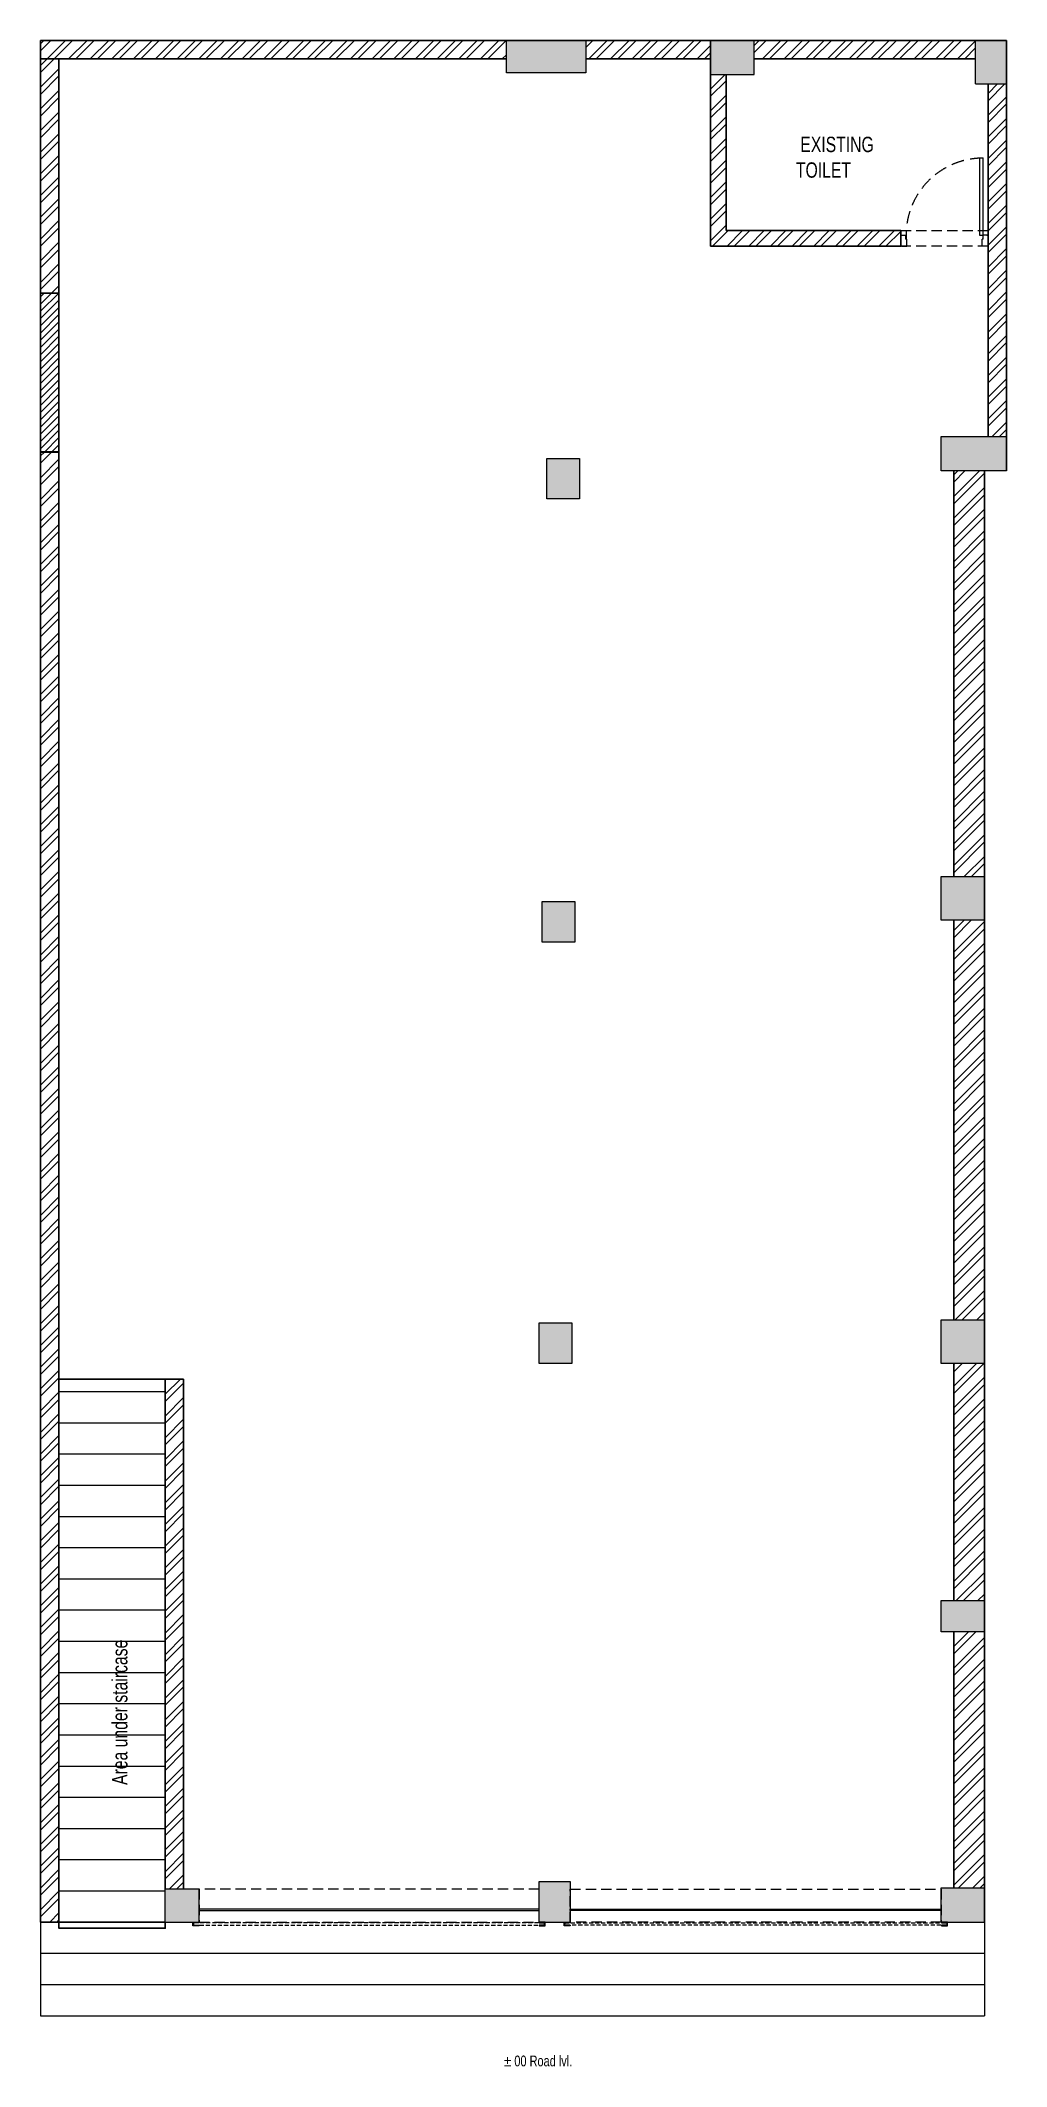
# Model space of a CAD drawing. Header units: feet. Extents: x -5261 to 2608, y -8072 to 8417.
import ezdxf

# ---------------------------------------------------------------- set-up
doc = ezdxf.new("R2010")
doc.units = ezdxf.units.FT
doc.header["$LTSCALE"] = 33
doc.header["$MEASUREMENT"] = 0
for name, pattern in [('HIDDEN', [9.525, 6.35, -3.175]), ('HIDDEN2', [4.7625, 3.175, -1.5875]), ('HIDDENX2', [0.75, 0.5, -0.25])]:
    doc.linetypes.add(name, pattern=pattern)
for name, color, linetype, lineweight in [('A-COL', 243, 'Continuous', 9), ('A-Glazing', 4, 'Continuous', 20), ('A-shutter', 8, 'Continuous', 18), ('beam', 90, 'Continuous', 9), ('column hatch', 5, 'Continuous', 0), ('Door', 2, 'Continuous', 13), ('LENS-DOOR', 34, 'Continuous', 20), ('LN-HATCH', 251, 'Continuous', 0), ('rolling shutter', 1, 'Continuous', 5), ('services', 220, 'Continuous', 0), ('TEXT', 1, 'Continuous', 0), ('WALL', 7, 'Continuous', 30)]:
    doc.layers.add(name, color=color, linetype=linetype, lineweight=lineweight)
doc.layers.add('A-WALL', color=1, linetype='Continuous')
doc.styles.get("Standard").update_dxf_attribs({"font": 'GILC____.TTF'})
pattern_1 = [(225, (-6866470.76, 5280949.64), (88.2999593, -88.2999593), []), (225, (-6866529.63, 5280949.64), (88.2999593, -88.2999593), [])]

# ---------------------------------------------------------------- blocks, each defined once
blk = doc.blocks.new('*U3')
at = {"layer": 'LENS-DOOR'}
for p, q in [((547489, 1778571), (547489, 1779199)), ((547519, 1779199), (547489, 1779199)), ((547519, 1779199), (547519, 1778571)), ((547452, 1778571), (547487, 1778571)), ((547452, 1778566), (547452, 1778571)), ((547487, 1778539), (547487, 1778571)), ((547519, 1778571), (547489, 1778571)), ((548154, 1778571), (548119, 1778571)), ((548119, 1778539), (548119, 1778571)), ((548154, 1778566), (548154, 1778571)), ((547447, 1778566), (547452, 1778566)), ((547447, 1778486), (547447, 1778566)), ((547447, 1778486), (547452, 1778486)), ((547452, 1778481), (547452, 1778486)), ((547452, 1778481), (547497, 1778481)), ((547487, 1778539), (547497, 1778539)), ((547497, 1778481), (547497, 1778539)), ((548109, 1778481), (548109, 1778539)), ((548119, 1778539), (548109, 1778539)), ((548154, 1778481), (548109, 1778481)), ((548158, 1778566), (548154, 1778566)), ((548154, 1778481), (548154, 1778486)), ((548158, 1778486), (548154, 1778486)), ((548158, 1778486), (548158, 1778566))]:
    blk.add_line(p, q, dxfattribs=at)
at = {"layer": 'LENS-DOOR', "color": 7, "linetype": 'HIDDEN2', "extrusion": (0, 0, -1)}
blk.add_ellipse((547489, 1778571), major_axis=(627, 0), ratio=1, start_param=-1.570791, end_param=0.051209, dxfattribs=at)
blk = doc.blocks.new('*U4')
at = {"layer": 'A-shutter', "color": 5, "ltscale": 10}
for points in [[(41038044, -1561539), (41038044, -1561544), (41037999, -1561544), (41037999, -1561564), (41038044, -1561564), (41038044, -1561569), (41037994, -1561569), (41037994, -1561539)], [(41040813, -1561539), (41040813, -1561544), (41040858, -1561544), (41040858, -1561564), (41040813, -1561564), (41040813, -1561569), (41040863, -1561569), (41040863, -1561539)]]:
    blk.add_lwpolyline(points, close=True, dxfattribs=at)
at = {"layer": 'A-shutter', "color": 5, "linetype": 'HIDDENX2', "ltscale": 2}
blk.add_lwpolyline([(41037999, -1561544), (41037999, -1561564), (41040858, -1561564), (41040858, -1561544)], close=True, dxfattribs=at)
blk = doc.blocks.new('*U5')
at = {"layer": 'A-shutter', "color": 5, "ltscale": 10}
for points in [[(41037790, -1561539), (41037790, -1561544), (41037745, -1561544), (41037745, -1561564), (41037790, -1561564), (41037790, -1561569), (41037740, -1561569), (41037740, -1561539)], [(41040813, -1561539), (41040813, -1561544), (41040858, -1561544), (41040858, -1561564), (41040813, -1561564), (41040813, -1561569), (41040863, -1561569), (41040863, -1561539)]]:
    blk.add_lwpolyline(points, close=True, dxfattribs=at)
at = {"layer": 'A-shutter', "color": 5, "linetype": 'HIDDENX2', "ltscale": 2}
blk.add_lwpolyline([(41037745, -1561544), (41037745, -1561564), (41040858, -1561564), (41040858, -1561544)], close=True, dxfattribs=at)

msp = doc.modelspace()

# ---------------------------------------------------------------- hatches: boundary and pattern name
at = {"layer": 'column hatch'}
h = msp.add_hatch(color=8, dxfattribs=at)
h.dxf.hatch_style = 1
h.paths.add_polyline_path([(198, 8417), (198, 8140), (553, 8140), (553, 8417)])
h.paths.add_polyline_path([(-1466, 8417), (-1466, 8153), (-818, 8153), (-818, 8417)])
h.paths.add_polyline_path([(2357, 8064), (2608, 8064), (2608, 8417), (2357, 8417)])
h.paths.add_polyline_path([(-869, 5016), (-1136, 5016), (-1136, 4686), (-869, 4686)])
h.paths.add_polyline_path([(-907, 1409), (-1174, 1409), (-1174, 1079), (-907, 1079)])
h.paths.add_polyline_path([(2429, 1257), (2429, 1612), (2077, 1612), (2077, 1257)])
h.paths.add_polyline_path([(-932, -2020), (-1199, -2020), (-1199, -2350), (-932, -2350)])
h.paths.add_polyline_path([(2429, -2350), (2429, -1995), (2077, -1995), (2077, -2350)])
h.paths.add_polyline_path([(2429, -4535), (2429, -4281), (2077, -4281), (2077, -4535)])
h.paths.add_polyline_path([(2429, -6897), (2429, -6618), (2077, -6618), (2077, -6897)])
h.paths.add_polyline_path([(-945, -6567), (-1199, -6567), (-1199, -6897), (-945, -6897)])
h = msp.add_hatch(color=8, dxfattribs=at)
h.dxf.hatch_style = 1
h.paths.add_polyline_path([(2077, 5194), (2077, 4914), (2608, 4914), (2608, 5194)])
h = msp.add_hatch(color=8, dxfattribs=at)
h.dxf.hatch_style = 1
h.paths.add_polyline_path([(-3968, -6630), (-4095, -6630), (-4245, -6630), (-4245, -6897), (-3968, -6897)])
at = {"layer": 'LN-HATCH'}
h = msp.add_hatch(dxfattribs=at)
h.set_pattern_fill('ANSI32', color=256, scale=333, angle=180)
h.set_pattern_definition(pattern_1)
h.paths.add_polyline_path([(-5111, 5067), (-5261, 5067), (-5261, -6897), (-5111, -6897), (-5111, -2477)])
h.paths.add_polyline_path([(-5111, 8267), (-5261, 8267), (-5261, 6362), (-5111, 6362)])
h.paths.add_polyline_path([(-1466, 8417), (-5261, 8417), (-5261, 8267), (-5111, 8267), (-1466, 8267)])
h.paths.add_polyline_path([(198, 8417), (-818, 8417), (-818, 8267), (198, 8267)])
h.paths.add_polyline_path([(2357, 8417), (553, 8417), (553, 8267), (2357, 8267)])
h.paths.add_polyline_path([(1747, 6870), (325, 6870), (325, 8140), (198, 8140), (198, 6743), (1747, 6743)])
h.paths.add_polyline_path([(2608, 8064), (2458, 8064), (2458, 6743), (2458, 5194), (2608, 5194)])
h.paths.add_polyline_path([(2429, 4914), (2179, 4914), (2179, 1612), (2429, 1612)])
h.paths.add_polyline_path([(2429, 1257), (2179, 1257), (2179, -1995), (2429, -1995)])
h.paths.add_polyline_path([(2429, -2350), (2179, -2350), (2179, -4281), (2429, -4281)])
h.paths.add_polyline_path([(2429, -4535), (2179, -4535), (2179, -6618), (2429, -6618)])
h = msp.add_hatch(dxfattribs=at)
h.set_pattern_fill('ANSI31', color=256, scale=333, angle=180)
h.set_pattern_definition([(225, (-6866470.764, 5280949.64), (29.43331977, -29.43331977), [])])
h.paths.add_polyline_path([(-5111, 6362), (-5211, 6362), (-5211, 5067), (-5111, 5067)])
h.paths.add_polyline_path([(-5211, 6362), (-5261, 6362), (-5261, 5067), (-5211, 5067)])
h = msp.add_hatch(dxfattribs=at)
h.set_pattern_fill('ANSI32', color=256, scale=333, angle=180)
h.set_pattern_definition(pattern_1)
h.paths.add_polyline_path([(-4245, -6630), (-4095, -6630), (-4095, -2477), (-4245, -2477)])

# ---------------------------------------------------------------- linework, layer by layer
at = {"color": 1, "elevation": 1805}
msp.add_lwpolyline([(-5111, -6897), (-4245, -6897), (-4245, -6947), (-5111, -6947)], close=True, dxfattribs=at)
at = {"layer": 'A-COL'}
for p, q in [((-1466, 8153, 1805), (-1466, 8417, 1805)), ((-818, 8417, 1805), (-818, 8153, 1805)), ((198, 8417, 1805), (553, 8417, 1805)), ((198, 8140, 1805), (198, 8417, 1805)), ((553, 8140, 1805), (553, 8417, 1805)), ((2357, 8064, 1805), (2357, 8417, 1805)), ((2357, 8417, 1805), (2608, 8417, 1805)), ((2608, 8064, 1805), (2608, 8417, 1805)), ((-818, 8153, 1805), (-1466, 8153, 1805)), ((198, 8140, 1805), (553, 8140, 1805)), ((2357, 8064, 1805), (2608, 8064, 1805)), ((2077, 4914, 1805), (2077, 5194, 1805)), ((2077, 5194, 1805), (2608, 5194, 1805)), ((2608, 4914, 1805), (2608, 5194, 1805)), ((2608, 4914, 1805), (2077, 4914, 1805)), ((2077, 1257, 1805), (2077, 1612, 1805)), ((2077, 1612, 1805), (2429, 1612, 1805)), ((2429, 1257, 1805), (2429, 1612, 1805)), ((2429, 1257, 1805), (2077, 1257, 1805)), ((2077, -2350, 1805), (2077, -1995, 1805)), ((2077, -1995, 1805), (2429, -1995, 1805)), ((2429, -2350, 1805), (2429, -1995, 1805)), ((2429, -2350, 1805), (2077, -2350, 1805)), ((2077, -4535, 1805), (2077, -4281, 1805)), ((2077, -4281, 1805), (2429, -4281, 1805)), ((2429, -4535, 1805), (2429, -4281, 1805)), ((2429, -4535, 1805), (2077, -4535, 1805)), ((-1199, -6897, 1805), (-1199, -6567, 1805)), ((-1199, -6567, 1805), (-945, -6567, 1805)), ((-945, -6567, 1805), (-945, -6897, 1805)), ((-3968, -6630, 1805), (-4245, -6630, 1805)), ((-4245, -6897, 1805), (-4245, -6630, 1805)), ((-3968, -6897, 1805), (-3968, -6630, 1805)), ((-3968, -6897, 1805), (-3968, -6630, 1805)), ((2077, -6897, 1805), (2077, -6618, 1805)), ((2077, -6618, 1805), (2429, -6618, 1805)), ((2429, -6897, 1805), (2429, -6618, 1805)), ((-4245, -6897, 1805), (-3968, -6897, 1805)), ((-1199, -6897, 1805), (-945, -6897, 1805)), ((2077, -6897, 1805), (2429, -6897, 1805))]:
    msp.add_line(p, q, dxfattribs=at)
at = {"layer": 'A-COL', "elevation": 1805}
for points in [[(-1136, 5016), (-869, 5016), (-869, 4686), (-1136, 4686)], [(-1174, 1409), (-907, 1409), (-907, 1079), (-1174, 1079)], [(-1199, -2020), (-932, -2020), (-932, -2350), (-1199, -2350)]]:
    msp.add_lwpolyline(points, close=True, dxfattribs=at)
at = {"layer": 'A-Glazing', "elevation": 1805}
for points in [[(-1199, -6791), (-3968, -6791), (-3968, -6803), (-1199, -6803)], [(-945, -6791), (2077, -6791), (2077, -6803), (-945, -6803)]]:
    msp.add_lwpolyline(points, close=True, dxfattribs=at)
at = {"layer": 'A-WALL'}
for p, q in [((2608, 8417, 1805), (-5261, 8417, 1805)), ((-5261, 8417, 1805), (-5261, 6362, 1805)), ((198, 6743, 1805), (198, 8417, 1805)), ((2608, 4914, 1805), (2608, 8417, 1805)), ((-1466, 8267, 1805), (-5261, 8267, 1805)), ((-5111, 8267, 1805), (-5111, 6362, 1805)), ((198, 8267, 1805), (-818, 8267, 1805)), ((198, 8267, 1805), (-818, 8267, 1805)), ((553, 8267, 1805), (2357, 8267, 1805)), ((2357, 8267, 1805), (553, 8267, 1805)), ((325, 6870, 1805), (325, 8140, 1805)), ((2458, 6743, 1805), (2458, 8064, 1805)), ((2458, 6743, 1805), (2458, 7937, 1805)), ((1747, 6870, 1805), (325, 6870, 1805)), ((1747, 6743, 1805), (1747, 6870, 1805)), ((1747, 6743, 1805), (198, 6743, 1805)), ((2458, 5194, 1805), (2458, 6743, 1805)), ((-5111, 6362, 1805), (-5261, 6362, 1805)), ((-5261, 5067, 1805), (-5261, -6897, 1805)), ((-5111, -2477, 1805), (-5111, 5067, 1805)), ((2179, 1612, 1805), (2179, 4914, 1805)), ((2429, 4914, 1805), (2429, -6897, 1805)), ((2179, -1995, 1805), (2179, 1257, 1805)), ((2179, -4281, 1805), (2179, -2350, 1805)), ((-5111, -2477, 1805), (-5111, -6897, 1805)), ((-4095, -2477, 1805), (-5111, -2477, 1805)), ((-4245, -6630, 1805), (-4245, -2477, 1805)), ((-4095, -6300, 1805), (-4095, -2477, 1805)), ((2179, -6618, 1805), (2179, -4535, 1805)), ((-4095, -6630, 1805), (-4095, -6300, 1805)), ((-5261, -6897, 1805), (-5111, -6897, 1805))]:
    msp.add_line(p, q, dxfattribs=at)
at = {"layer": 'A-WALL', "elevation": 1805}
msp.add_lwpolyline([(-5261, 6362), (-5111, 6362), (-5111, 5067), (-5261, 5067)], close=True, dxfattribs=at)
at = {"layer": 'beam', "linetype": 'HIDDEN', "ltscale": 0.4, "elevation": 1805}
for points in [[(1747, 6870), (2458, 6870), (2458, 6743), (1747, 6743)], [(-1199, -6630), (-3968, -6630), (-3968, -6897), (-1199, -6897)], [(-945, -6630), (2077, -6630), (2077, -6897), (-945, -6897)]]:
    msp.add_lwpolyline(points, close=True, dxfattribs=at)
at = {"layer": 'services'}
for p, q in [((-5111, -2579, 1805), (-4245, -2579, 1805)), ((-5111, -2833, 1805), (-4245, -2833, 1805)), ((-5111, -3087, 1805), (-4245, -3087, 1805)), ((-5111, -3341, 1805), (-4245, -3341, 1805)), ((-5111, -3595, 1805), (-4245, -3595, 1805)), ((-5111, -3849, 1805), (-4245, -3849, 1805)), ((-5111, -4103, 1805), (-4245, -4103, 1805)), ((-5111, -4357, 1805), (-4245, -4357, 1805)), ((-5111, -4611, 1805), (-4245, -4611, 1805)), ((-5111, -4865, 1805), (-4245, -4865, 1805)), ((-5111, -5119, 1805), (-4245, -5119, 1805)), ((-5111, -5373, 1805), (-4245, -5373, 1805)), ((-5111, -5627, 1805), (-4245, -5627, 1805)), ((-5111, -5881, 1805), (-4245, -5881, 1805)), ((-5111, -6135, 1805), (-4245, -6135, 1805)), ((-5111, -6389, 1805), (-4245, -6389, 1805)), ((-5111, -6643, 1805), (-4245, -6643, 1805)), ((-5261, -6897, 1805), (-5261, -7659, 1805)), ((2429, -6847, 1805), (2429, -7659, 1805)), ((-5261, -7151, 1805), (2429, -7151, 1805)), ((-5261, -7405, 1805), (2429, -7405, 1805)), ((-5261, -7659, 1805), (2429, -7659, 1805))]:
    msp.add_line(p, q, dxfattribs=at)
at = {"layer": 'WALL'}
msp.add_line((-5111, 5067, 1805), (-5261, 5067, 1805), dxfattribs=at)

# ---------------------------------------------------------------- block references
at = {"layer": 'Door', "xscale": -1}
msp.add_blockref('*U3', (549906, -1771738, 1805), dxfattribs=at)
at = {"layer": 'rolling shutter'}
msp.add_blockref('*U4', (-41042013, 1554642, 1805), dxfattribs=at)
at = {"layer": 'rolling shutter', "xscale": -1}
msp.add_blockref('*U5', (41039868, 1554642, 1805), dxfattribs=at)

# ---------------------------------------------------------------- texts
at = {"layer": 'TEXT', "attachment_point": 1}
for s, width, insert, char_height in [(' EXISTING TOILET', 892.69, (893, 7634, 1805), 125), ('{\\W6.43431;  }± 00 Road lvl.', 1691.07, (-1805, -7984, 1805), 87.1)]:
    msp.add_mtext_dynamic_manual_height_columns(s, width=width, gutter_width=500, heights=[0], dxfattribs=dict(at, insert=insert, char_height=char_height))
at = {"layer": 'TEXT', "insert": (-4678, -5951, 1805), "char_height": 125, "attachment_point": 1, "rotation": 90}
msp.add_mtext_dynamic_manual_height_columns('{\\W4.766323; }Area under staircase', width=1691.07, gutter_width=500, heights=[0], dxfattribs=at)

doc.saveas('drawing.dxf')
